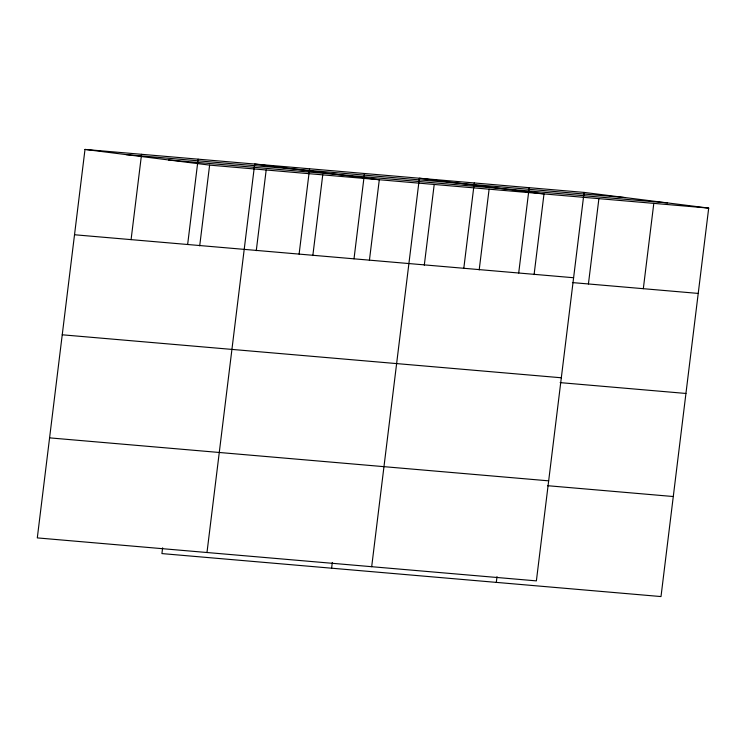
<?xml version="1.0" encoding="UTF-8"?>
<svg xmlns="http://www.w3.org/2000/svg" width="746" height="746" viewBox="0 0 746 746"><rect width="100%" height="100%" fill="white"/><g stroke="black" fill="none" stroke-linecap="round" stroke-linejoin="round"><path stroke-width="1.12" d="M584.081 192.412L84.997 149.433L37.3 537.903L536.383 580.882L584.081 192.412L708.7 208.097L661.003 596.567L161.919 553.588L162.628 547.834M131.082 239.625L141.563 154.301M187.647 244.492L198.128 159.178M199.704 245.826L209.617 165.118L708.7 208.097M206.987 552.516L254.684 164.045L379.304 179.73L369.401 260.438M256.27 250.693L266.182 169.985M299.109 254.097L309.581 168.773M312.835 255.57L322.748 174.853M354.005 258.825L364.486 173.501M331.606 568.2L332.315 562.456M371.685 566.699L419.383 178.229L544.002 193.913L534.089 274.621M424.297 265.166L434.209 184.458M463.807 268.28L474.279 182.956M479.193 269.893L489.106 189.186M518.703 273.008L529.184 187.684M496.304 582.384L497.013 576.639M588.426 283.965L598.898 198.641M643.322 288.693L653.804 203.369M126.121 154.609L625.204 197.587M168.493 159.942L667.577 202.921M74.525 234.757L573.609 277.736M572.415 282.585L698.228 293.42M62.235 334.795L561.318 377.774M560.134 382.623L685.938 393.459M49.581 437.865L548.664 480.844M547.471 485.693L673.284 496.528M84.997 149.433L209.617 165.118"/></g></svg>
